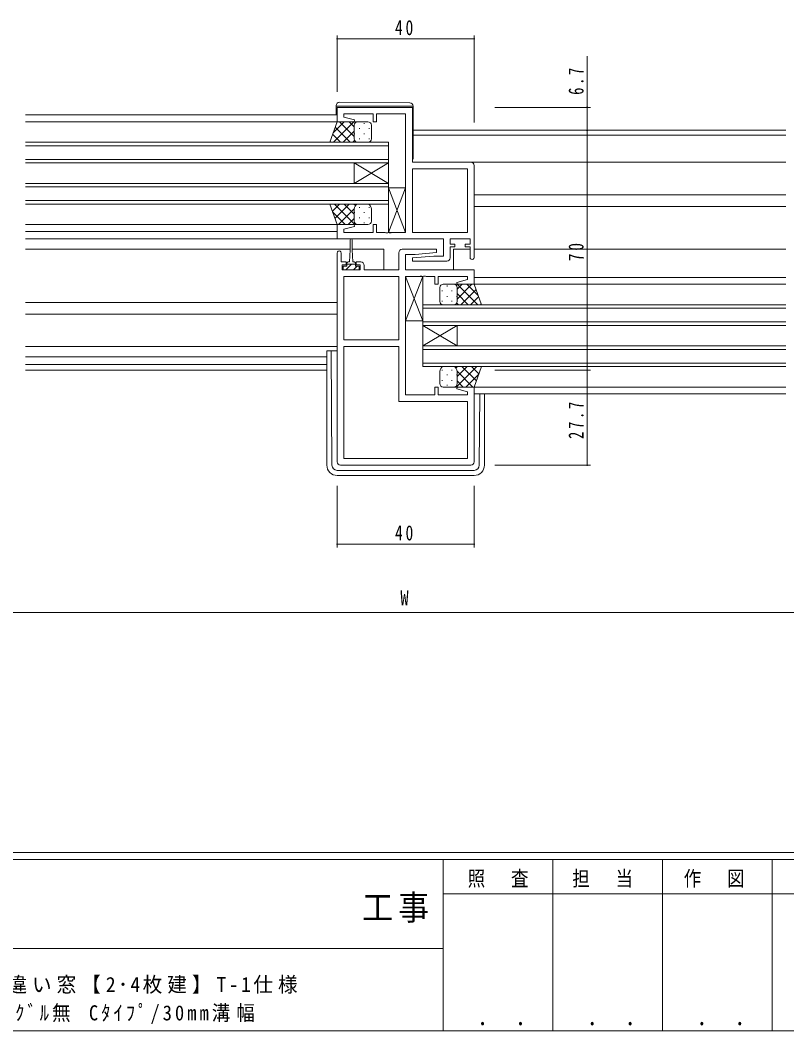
# Model space of a CAD drawing. Units: millimetres, scale not verified. Extents: x -567 to 567, y -403 to 403.
# Drawn here: x 49.8 to 273.5, y -403 to -108.2 of the extents above; entities that cross this region are included whole.
import ezdxf
from ezdxf.enums import TextEntityAlignment as Align

# ---------------------------------------------------------------- set-up
doc = ezdxf.new("R2010")
doc.units = ezdxf.units.MM
doc.header["$LTSCALE"] = 2
for name, color, linetype, lineweight in [('0-1_YKK_ZWAK', 7, 'Continuous', 18), ('0-3_YKK_11', 7, 'Continuous', 18), ('0-4_YKK_12', 2, 'Continuous', 18), ('0-5_YKK_13', 4, 'Continuous', 18), ('0-6_YKK_D', 6, 'Continuous', 18)]:
    doc.layers.add(name, color=color, linetype=linetype, lineweight=lineweight)
doc.layers.add('0-2_USER1', color=7, linetype='Continuous')
doc.styles.add('ＭＳ ゴシック', font='')
doc.styles.get('ＭＳ ゴシック').set_extended_font_data('MS Gothic')

msp = doc.modelspace()

# ---------------------------------------------------------------- linework, layer by layer
at = {"layer": '0-1_YKK_ZWAK'}
for p, q in [((537.274, -350.982), (-562.726, -350.982)), ((483.274, -352.982), (-562.726, -352.982)), ((173.274, -352.982), (173.274, -402.982)), ((205.274, -352.982), (205.274, -402.982)), ((237.274, -352.982), (237.274, -402.982)), ((269.274, -352.982), (269.274, -402.982)), ((270.68, -362.981), (173.274, -362.981)), ((270.68, -362.981), (299.274, -362.981)), ((-10.726, -378.981), (173.274, -378.981)), ((-562.726, -402.982), (483.274, -402.982))]:
    msp.add_line(p, q, dxfattribs=at)
at = {"layer": '0-3_YKK_11'}
for p, q in [((142.274, -133.585), (142.274, -137.785)), ((164.274, -133.585), (142.274, -133.585)), ((153.774, -135.515), (162.274, -135.515)), ((162.274, -135.515), (162.274, -170.055)), ((164.274, -149.585), (164.274, -133.585)), ((142.274, -137.785), (147.235, -137.785)), ((181.274, -149.585), (164.274, -149.585)), ((164.274, -151.515), (164.274, -170.055)), ((164.274, -151.515), (164.274, -170.055)), ((180.344, -151.515), (164.274, -151.515)), ((180.344, -170.055), (180.344, -151.515)), ((182.274, -177.385), (182.274, -150.585)), ((142.274, -167.785), (142.274, -171.985)), ((147.235, -167.785), (142.274, -167.785)), ((156.316, -170.055), (153.774, -170.055)), ((164.274, -170.055), (180.344, -170.055)), ((142.274, -171.985), (173.344, -171.985)), ((173.344, -171.985), (173.344, -176.985)), ((175.274, -173.485), (175.274, -171.985)), ((175.274, -171.985), (181.074, -171.985)), ((181.074, -171.985), (181.074, -173.485)), ((142.274, -176.085), (142.274, -236.985)), ((143.474, -178.685), (143.474, -176.085)), ((160.274, -175.985), (160.274, -180.985)), ((171.252, -174.985), (161.274, -174.985)), ((165.081, -176.485), (171.294, -175.941)), ((171.294, -175.941), (171.252, -174.985)), ((144.874, -178.685), (143.474, -178.685)), ((143.774, -180.985), (143.774, -179.485)), ((143.774, -179.485), (144.874, -179.485)), ((144.874, -179.485), (144.874, -178.685)), ((150.174, -180.985), (150.174, -179.685)), ((170.467, -176.985), (164.254, -177.528)), ((164.254, -177.528), (164.296, -178.485)), ((164.296, -178.485), (174.274, -178.485)), ((173.344, -176.985), (170.467, -176.985)), ((148.974, -180.985), (143.774, -180.985)), ((160.274, -180.985), (150.174, -180.985)), ((182.274, -180.985), (162.204, -180.985)), ((160.274, -182.915), (144.204, -182.915)), ((144.204, -182.915), (144.204, -201.455)), ((144.204, -182.915), (144.204, -201.455)), ((160.274, -201.455), (160.274, -182.915)), ((162.274, -182.915), (166.316, -182.915)), ((162.274, -217.455), (162.274, -182.915)), ((171.774, -182.915), (180.344, -182.915)), ((144.204, -201.455), (160.274, -201.455)), ((160.274, -203.385), (144.204, -203.385)), ((144.204, -203.385), (144.204, -236.055)), ((160.274, -219.385), (160.274, -203.385)), ((182.274, -236.985), (182.274, -215.185)), ((180.344, -217.455), (171.774, -217.455)), ((180.344, -219.385), (160.274, -219.385)), ((180.344, -236.055), (180.344, -219.385)), ((143.274, -237.985), (181.274, -237.985)), ((144.204, -236.055), (180.344, -236.055)), ((144.204, -236.055), (180.344, -236.055))]:
    msp.add_line(p, q, dxfattribs=at)
for points in [[(147.235, -137.785), (147.303, -137.263), (144.204, -136.432), (144.204, -135.515), (152.774, -135.515), (152.774, -137.785), (153.774, -137.785), (153.774, -135.515)], [(153.774, -170.055), (153.774, -167.785), (152.774, -167.785), (152.774, -170.055), (144.204, -170.055), (144.204, -169.138), (147.303, -168.307), (147.235, -167.785)], [(162.274, -170.055), (158.232, -170.055), (158.049, -170.175), (157.499, -170.175), (157.316, -170.055), (157.232, -170.055), (157.049, -170.175), (156.499, -170.175), (156.316, -170.055)], [(175.274, -177.485), (175.274, -174.285), (176.674, -174.285), (176.674, -173.485), (175.274, -173.485)], [(181.074, -173.485), (179.674, -173.485), (179.674, -174.285), (181.074, -174.285), (181.074, -177.385)], [(162.204, -180.985), (162.204, -176.485), (165.081, -176.485)], [(149.174, -178.685), (147.874, -178.685), (147.874, -179.485), (148.974, -179.485), (148.974, -180.985)], [(180.344, -182.915), (180.344, -183.832), (177.245, -184.663), (177.314, -185.185), (182.274, -185.185), (182.274, -180.985)], [(166.316, -182.915), (166.499, -182.795), (167.049, -182.795), (167.232, -182.915), (167.316, -182.915), (167.499, -182.795), (168.049, -182.795), (168.232, -182.915), (170.774, -182.915), (170.774, -185.185), (171.774, -185.185), (171.774, -182.915)], [(171.774, -217.455), (171.774, -215.185), (170.774, -215.185), (170.774, -217.455), (162.274, -217.455)], [(182.274, -215.185), (177.314, -215.185), (177.245, -215.707), (180.344, -216.538), (180.344, -217.455)]]:
    msp.add_lwpolyline(points, dxfattribs=at)
for centre, radius, start, end in [((181.274, -150.585), 1, 0.00001, 89.99999), ((142.874, -176.085), 0.6, 359.99999, 180.00001), ((161.274, -175.985), 1, 90.00001, 179.99999), ((149.174, -179.685), 1, 0.00001, 89.99999), ((174.274, -177.485), 1, 270.00001, 359.99999), ((181.674, -177.385), 0.6, 179.99999, 0.00001), ((143.274, -236.985), 1, 180.00001, 269.99999), ((181.274, -236.985), 1, 270.00001, 359.99999)]:
    msp.add_arc(centre, radius, start, end, dxfattribs=at)
at = {"layer": '0-4_YKK_12'}
for p, q in [((51.274, -135.785), (142.274, -135.785)), ((51.274, -137.785), (142.274, -137.785)), ((164.474, -140.285), (273.274, -140.285)), ((157.274, -143.785), (51.274, -143.785)), ((157.274, -149.785), (157.274, -143.785)), ((164.474, -141.685), (273.274, -141.685)), ((51.274, -144.785), (157.274, -144.785)), ((157.274, -148.785), (51.274, -148.785)), ((51.274, -149.785), (157.274, -149.785)), ((147.274, -149.785), (147.274, -155.785)), ((157.274, -149.785), (147.274, -155.785)), ((157.274, -155.785), (147.274, -149.785)), ((157.274, -149.785), (157.274, -155.785)), ((181.274, -149.585), (273.274, -149.585)), ((157.274, -155.785), (51.274, -155.785)), ((157.274, -161.785), (157.274, -155.785)), ((51.274, -156.785), (157.274, -156.785)), ((182.274, -159.085), (273.274, -159.085)), ((157.274, -160.785), (51.274, -160.785)), ((51.274, -161.785), (157.274, -161.785)), ((182.274, -162.485), (273.274, -162.485)), ((51.274, -167.784), (142.774, -167.785)), ((51.274, -169.784), (142.274, -169.784)), ((51.274, -171.985), (142.774, -171.985)), ((51.274, -174.985), (146.124, -174.985)), ((146.624, -174.985), (155.904, -174.985)), ((155.904, -174.985), (155.904, -180.878)), ((176.274, -174.985), (176.274, -180.985)), ((176.274, -174.985), (181.074, -174.985)), ((182.274, -174.985), (273.274, -174.985)), ((182.029, -185.185), (273.274, -185.185)), ((182.274, -183.185), (273.274, -183.185)), ((51.274, -190.485), (142.274, -190.485)), ((273.274, -191.185), (167.274, -191.185)), ((51.274, -193.885), (142.274, -193.885)), ((167.274, -192.185), (273.274, -192.185)), ((273.274, -196.185), (167.274, -196.185)), ((167.274, -197.185), (273.274, -197.185)), ((167.274, -197.185), (177.274, -203.185)), ((167.274, -203.185), (177.274, -197.185)), ((177.274, -197.185), (177.274, -203.185)), ((167.274, -203.185), (167.274, -209.185)), ((273.274, -203.185), (167.274, -203.185)), ((167.274, -204.185), (273.274, -204.185)), ((51.274, -206.385), (139.275, -206.385)), ((51.274, -208.655), (139.275, -208.655)), ((273.274, -208.185), (167.274, -208.185)), ((167.274, -209.185), (273.274, -209.185)), ((51.274, -210.285), (139.275, -210.285)), ((181.774, -215.185), (273.274, -215.185)), ((182.274, -217.185), (273.274, -217.185))]:
    msp.add_line(p, q, dxfattribs=at)
msp.add_lwpolyline([(167.274, -191.185), (167.274, -197.185), (167.274, -203.185)], dxfattribs=at)
at = {"layer": '0-5_YKK_13'}
for p, q in [((142.983, -132.097), (163.483, -132.276)), ((141.974, -133.285), (141.974, -133.097)), ((142.478, -133.285), (141.974, -133.285)), ((141.974, -133.585), (141.974, -133.285)), ((141.974, -133.585), (141.974, -135.785)), ((163.978, -133.285), (142.478, -133.285)), ((164.474, -133.285), (164.474, -133.585)), ((164.474, -148.585), (164.474, -133.585)), ((140.131, -143.785), (142.274, -137.785)), ((141.108, -141.049), (144.373, -137.785)), ((141.201, -143.785), (147.201, -137.785)), ((142.274, -137.785), (148.274, -137.785)), ((147.274, -142.106), (142.953, -137.785)), ((147.274, -139.278), (145.781, -137.785)), ((151.274, -137.785), (148.274, -137.785)), ((150.194, -138.205), (150.194, -138.405)), ((143.296, -143.785), (140.964, -141.453)), ((146.124, -143.785), (141.708, -139.369)), ((144.029, -143.785), (147.274, -140.54)), ((147.274, -138.785), (147.274, -142.785)), ((147.364, -141.235), (147.364, -141.435)), ((148.779, -139.62), (148.779, -139.82)), ((150.194, -141.235), (150.194, -141.435)), ((151.609, -139.62), (151.609, -139.82)), ((152.274, -142.785), (152.274, -138.785)), ((148.274, -143.785), (140.131, -143.785)), ((140.468, -143.785), (140.22, -143.537)), ((146.858, -143.785), (147.39, -143.253)), ((148.274, -143.785), (151.274, -143.785)), ((148.779, -142.65), (148.779, -142.85)), ((151.609, -142.65), (151.609, -142.85)), ((162.274, -157.055), (157.274, -157.055)), ((157.274, -170.055), (162.274, -157.055)), ((157.274, -157.055), (162.274, -170.055)), ((157.274, -157.055), (157.274, -170.055)), ((162.274, -170.055), (162.274, -157.055)), ((140.131, -161.785), (142.274, -167.785)), ((148.274, -161.785), (140.131, -161.785)), ((140.142, -161.815), (140.172, -161.785)), ((140.886, -163.899), (143, -161.785)), ((147.497, -167.785), (141.497, -161.785)), ((141.63, -165.983), (145.828, -161.785)), ((147.274, -164.734), (144.325, -161.785)), ((147.62, -162.251), (147.154, -161.785)), ((148.274, -161.785), (151.274, -161.785)), ((144.669, -167.785), (140.944, -164.06)), ((142.657, -167.785), (147.274, -163.168)), ((147.274, -166.785), (147.274, -163.285)), ((147.364, -164.335), (147.364, -164.135)), ((148.779, -162.92), (148.779, -162.72)), ((150.194, -164.335), (150.194, -164.135)), ((151.609, -162.92), (151.609, -162.72)), ((152.274, -163.285), (152.274, -166.785)), ((142.274, -167.785), (148.274, -167.785)), ((145.485, -167.785), (147.274, -165.996)), ((147.364, -167.2), (147.364, -167.165)), ((151.274, -167.785), (148.274, -167.785)), ((148.779, -165.95), (148.779, -165.75)), ((150.194, -167.365), (150.194, -167.165)), ((151.609, -165.95), (151.609, -165.75)), ((157.274, -170.055), (162.274, -170.055)), ((146.124, -172.235), (146.124, -175.185)), ((146.624, -175.185), (146.624, -172.235)), ((146.124, -175.185), (145.874, -178.685)), ((146.624, -175.185), (146.874, -178.685)), ((146.374, -179.394), (144.783, -180.985)), ((145.124, -179.885), (145.124, -179.085)), ((147.624, -179.385), (145.124, -179.385)), ((145.524, -178.685), (145.874, -178.685)), ((146.383, -179.385), (146.374, -179.394)), ((146.874, -178.685), (147.224, -178.685)), ((147.624, -179.085), (147.624, -179.885)), ((144.074, -180.985), (148.674, -180.985)), ((148.128, -179.885), (147.028, -180.985)), ((148.674, -179.885), (147.624, -179.885)), ((148.674, -180.985), (148.674, -179.885)), ((167.274, -182.915), (162.274, -182.915)), ((162.274, -182.915), (167.274, -195.915)), ((167.274, -195.915), (167.274, -182.915)), ((173.274, -185.185), (176.274, -185.185)), ((174.354, -185.605), (174.354, -185.805)), ((182.274, -185.185), (176.274, -185.185)), ((177.274, -186.678), (178.767, -185.185)), ((177.274, -189.506), (181.595, -185.185)), ((183.347, -191.185), (177.347, -185.185)), ((183.44, -188.449), (180.175, -185.185)), ((184.417, -191.185), (182.274, -185.185)), ((172.274, -190.185), (172.274, -186.185)), ((172.939, -187.02), (172.939, -187.22)), ((174.354, -188.635), (174.354, -188.835)), ((175.769, -187.02), (175.769, -187.22)), ((177.184, -188.635), (177.184, -188.835)), ((177.274, -186.185), (177.274, -190.185)), ((180.519, -191.185), (177.274, -187.94)), ((178.424, -191.185), (182.84, -186.769)), ((172.939, -190.05), (172.939, -190.25)), ((176.274, -191.185), (173.274, -191.185)), ((175.769, -190.05), (175.769, -190.25)), ((176.274, -191.185), (184.417, -191.185)), ((177.69, -191.185), (177.158, -190.653)), ((181.252, -191.185), (183.584, -188.853)), ((184.081, -191.185), (184.328, -190.937)), ((162.274, -195.915), (167.274, -195.915)), ((51.274, -203.385), (142.274, -203.385)), ((139.275, -204.591), (142.274, -204.591)), ((139.275, -204.591), (139.275, -237.982)), ((140.763, -237.994), (140.499, -204.633)), ((176.274, -209.185), (173.274, -209.185)), ((176.274, -209.185), (184.417, -209.185)), ((176.928, -209.651), (177.394, -209.185)), ((177.051, -215.185), (183.051, -209.185)), ((177.274, -212.134), (180.223, -209.185)), ((182.918, -213.383), (178.72, -209.185)), ((183.662, -211.299), (181.548, -209.185)), ((184.417, -209.185), (182.274, -215.185)), ((184.406, -209.215), (184.376, -209.185)), ((172.274, -210.685), (172.274, -214.185)), ((172.939, -210.32), (172.939, -210.12)), ((174.354, -211.735), (174.354, -211.535)), ((175.769, -210.32), (175.769, -210.12)), ((177.184, -211.735), (177.184, -211.535)), ((181.891, -215.185), (177.274, -210.568)), ((177.274, -214.185), (177.274, -210.685)), ((179.88, -215.185), (183.604, -211.46)), ((172.939, -213.35), (172.939, -213.15)), ((173.274, -215.185), (176.274, -215.185)), ((174.354, -214.765), (174.354, -214.565)), ((175.769, -213.35), (175.769, -213.15)), ((182.274, -215.185), (176.274, -215.185)), ((177.184, -214.6), (177.184, -214.565)), ((179.063, -215.185), (177.274, -213.396)), ((183.786, -237.994), (183.951, -217.185)), ((185.275, -217.185), (185.275, -237.982)), ((142.263, -239.482), (182.286, -239.482)), ((142.275, -240.982), (182.275, -240.982))]:
    msp.add_line(p, q, dxfattribs=at)
for points in [[(164.474, -133.276), (164.474, -133.285), (163.978, -133.285)], [(145.124, -179.885), (144.074, -179.885), (144.074, -180.985)], [(162.274, -182.915), (162.274, -195.915), (167.274, -182.915)]]:
    msp.add_lwpolyline(points, dxfattribs=at)
for centre, radius, start, end in [((142.974, -133.097), 1, 89.5, 180), ((163.474, -133.276), 1, 0, 89.5), ((148.274, -138.785), 1, 90.0001, 180.0001), ((151.274, -138.785), 1, 0.0001, 90.0001), ((148.274, -142.785), 1, 180.0001, 270.0001), ((151.274, -142.785), 1, 270.0001, 0.0001), ((163.974, -148.585), 0.5, 306.86983, 0), ((148.806, -163.223), 1.534, 110.30864, 182.31157), ((150.742, -163.223), 1.534, 357.6883, 69.69119), ((148.274, -166.785), 1, 179.9999, 269.9999), ((151.274, -166.785), 1, 269.9999, 359.9999), ((146.374, -172.235), 0.25, 0, 180), ((145.524, -179.085), 0.4, 90, 180), ((147.224, -179.085), 0.4, 0, 90), ((173.274, -186.185), 1, 89.9999, 179.9999), ((176.274, -186.185), 1, 359.9999, 89.9999), ((173.274, -190.185), 1, 179.9999, 269.9999), ((176.274, -190.185), 1, 269.9999, 359.9999), ((173.806, -210.623), 1.534, 110.30881, 182.3117), ((175.742, -210.623), 1.534, 357.68843, 69.69136), ((173.274, -214.185), 1, 180.0001, 270.0001), ((176.274, -214.185), 1, 270.0001, 0.0001), ((142.275, -237.982), 3, 180, 270), ((142.263, -237.982), 1.5, 180.45233, 270), ((182.275, -237.982), 3, 270, 0), ((182.286, -237.982), 1.5, 270, 359.54767)]:
    msp.add_arc(centre, radius, start, end, dxfattribs=at)
at = {"layer": '0-6_YKK_D'}
for p, q in [((142.274, -129.091), (142.274, -112.585)), ((142.274, -113.585), (182.274, -113.585)), ((182.274, -137.966), (182.274, -112.585)), ((215.275, -133.585), (215.275, -118.685)), ((188.275, -133.585), (216.275, -133.585)), ((215.275, -140.285), (215.275, -133.585)), ((188.275, -140.285), (216.275, -140.285)), ((215.275, -140.285), (215.275, -210.285)), ((188.275, -210.285), (216.275, -210.285)), ((188.275, -210.285), (216.275, -210.285)), ((215.275, -210.285), (215.275, -237.985)), ((188.275, -237.985), (216.275, -237.985)), ((142.274, -243.982), (142.274, -261.982)), ((182.274, -243.982), (182.274, -261.982)), ((142.274, -260.982), (182.274, -260.982)), ((-80.726, -280.982), (405.274, -280.982))]:
    msp.add_line(p, q, dxfattribs=at)
for centre, start, end in [((142.274, -113.585), 0, 180), ((142.274, -113.585), 180, 0), ((182.274, -113.585), 0, 180), ((182.274, -113.585), 180, 0), ((215.275, -133.585), 90, 270), ((215.275, -133.585), 270, 90), ((215.275, -140.285), 90, 270), ((215.275, -140.285), 90, 270), ((215.275, -140.285), 270, 90), ((215.275, -140.285), 270, 90), ((215.275, -210.285), 90, 270), ((215.275, -210.285), 90, 270), ((215.275, -210.285), 270, 90), ((215.275, -210.285), 270, 90), ((215.275, -237.985), 90, 270), ((215.275, -237.985), 270, 90), ((142.274, -260.982), 0, 180), ((142.274, -260.982), 180, 0), ((182.274, -260.982), 0, 180), ((182.274, -260.982), 180, 0)]:
    msp.add_arc(centre, 0.106, start, end, dxfattribs=at)

# ---------------------------------------------------------------- texts
at = {"layer": '0-1_YKK_ZWAK', "attachment_point": 7, "style": 'ＭＳ ゴシック'}
for s, insert, char_height in [('\\T1.24;\\W0.85;照\\~\\~査', (180.401, -361.24), 4.399), ('\\T1.24;\\W0.85;担\\~\\~当', (210.923, -361.24), 4.399), ('\\T1.24;\\W0.85;作\\~\\~図', (243.445, -361.214), 4.399), ('\\T1.17;\\W0.9;工事', (149.605, -371.491), 7.331), ('\\T1.24;\\W0.85;\\~．\\~．', (179.638, -401.477), 5.132), ('\\T1.24;\\W0.85;\\~．\\~．', (211.638, -401.477), 5.132), ('\\T1.24;\\W0.85;\\~．\\~．', (243.638, -401.477), 5.132)]:
    msp.add_mtext(s, dxfattribs=dict(at, insert=insert, char_height=char_height))
at = {"layer": '0-2_USER1', "char_height": 4.399, "attachment_point": 7, "style": 'ＭＳ ゴシック'}
for s, insert in [('\\T1.26;\\W0.95;EXIMA31\\~引違い窓【2･4枚建】T-1仕様', (10.213, -392.195)), ('\\T1.33;\\W0.9;RC枠\\~ｱﾝｸﾞﾙ無\\~Cﾀｲﾌﾟ/30mm溝幅', (23.184, -401.018))]:
    msp.add_mtext(s, dxfattribs=dict(at, insert=insert))
at = {"layer": '0-6_YKK_D', "color": 7, "style": 'ＭＳ ゴシック', "width": 0.8}
msp.add_text('W', height=4.399, dxfattribs=at).set_placement((160.739, -280.182), align=Align.BOTTOM_LEFT)
at = {"layer": '0-6_YKK_D', "color": 7, "char_height": 4.399, "attachment_point": 7, "style": 'ＭＳ ゴシック'}
for insert in [(159.18, -112.585), (159.18, -259.982)]:
    msp.add_mtext('\\T1.37;\\W0.75;40', dxfattribs=dict(at, insert=insert))
at = {"layer": '0-6_YKK_D', "color": 7, "char_height": 4.399, "attachment_point": 7, "rotation": 90, "style": 'ＭＳ ゴシック'}
for s, insert in [('\\T1.38;\\W0.7;6.7', (214.275, -129.927)), ('\\T1.37;\\W0.75;70', (214.275, -178.477)), ('\\T1.39;\\W0.7;27.7', (214.275, -230.312))]:
    msp.add_mtext(s, dxfattribs=dict(at, insert=insert))

doc.saveas('drawing.dxf')
